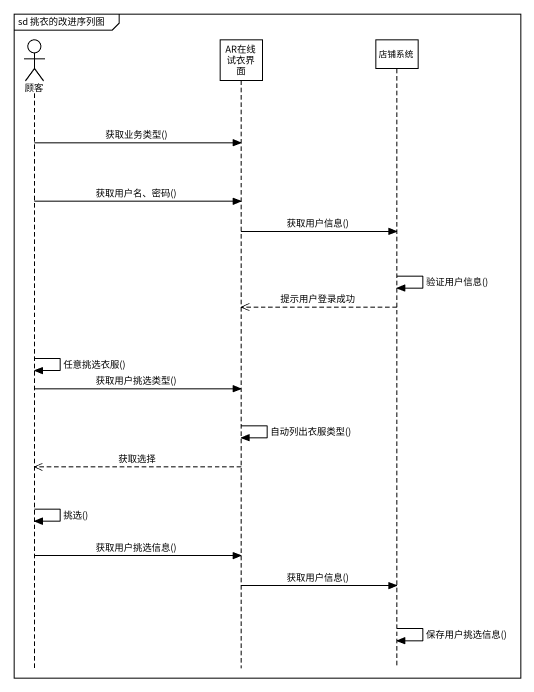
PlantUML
@startuml
mainframe sd 挑衣的改进序列图
hide footbox
actor 顾客
participant AR在线试衣界面
participant 店铺系统

顾客 -> AR在线试衣界面 : 获取业务类型()
顾客 -> AR在线试衣界面 : 获取用户名、密码()
AR在线试衣界面 -> 店铺系统 : 获取用户信息()
店铺系统 -> 店铺系统 : 验证用户信息()
店铺系统 -->> AR在线试衣界面 : 提示用户登录成功
顾客 -> 顾客 : 任意挑选衣服()
顾客 -> AR在线试衣界面 : 获取用户挑选类型()
AR在线试衣界面 -> AR在线试衣界面 : 自动列出衣服类型()
AR在线试衣界面 -->> 顾客 : 获取选择
顾客 -> 顾客 : 挑选()
顾客 -> AR在线试衣界面 : 获取用户挑选信息()
AR在线试衣界面 -> 店铺系统 : 获取用户信息()
店铺系统 -> 店铺系统 : 保存用户挑选信息()
@enduml
